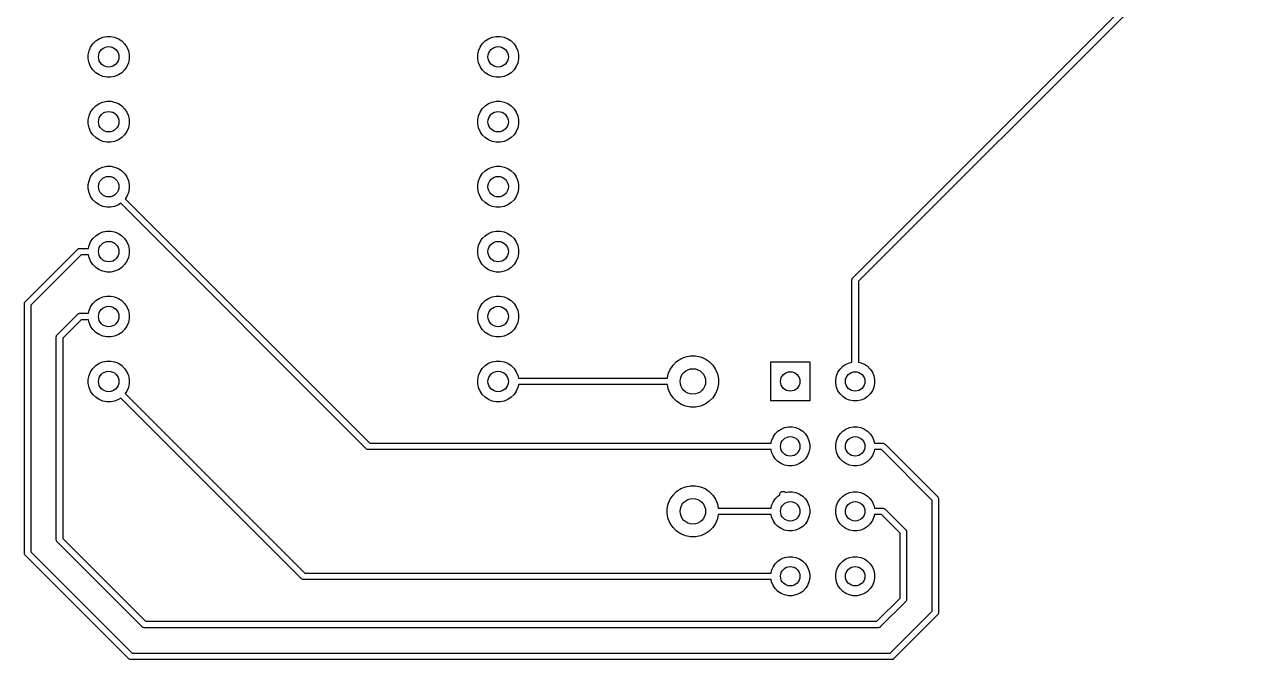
# Model space of a CAD drawing. Extents: x 146.6 to 197.8, y -113.8 to -60.2.
# Drawn here: x 146.56 to 194.19, y -113.75 to -88.9 of the extents above; entities that cross this region are included whole.
import ezdxf

# ---------------------------------------------------------------- set-up
doc = ezdxf.new("R2010")
doc.units = 0
doc.layers.add('BLACK', color=7, linetype='CONTINUOUS')

msp = doc.modelspace()

# ---------------------------------------------------------------- linework, layer by layer
at = {"layer": 'BLACK', "linetype": 'CONTINUOUS'}
for p, q in [((178.986, -98.7998), (194.05, -83.7359)), ((194.194, -83.945), (179.195, -98.9443)), ((149.239, -89.66), (149.35, -89.5486)), ((149.35, -89.5486), (149.481, -89.461)), ((149.481, -89.461), (149.627, -89.4007)), ((149.627, -89.4007), (149.781, -89.37)), ((149.781, -89.37), (149.939, -89.37)), ((149.939, -89.37), (150.093, -89.4007)), ((150.093, -89.4007), (150.239, -89.461)), ((150.239, -89.461), (150.37, -89.5486)), ((150.37, -89.5486), (150.481, -89.66)), ((164.479, -89.66), (164.59, -89.5486)), ((164.59, -89.5486), (164.721, -89.461)), ((164.721, -89.461), (164.867, -89.4007)), ((164.867, -89.4007), (165.021, -89.37)), ((165.021, -89.37), (165.179, -89.37)), ((165.179, -89.37), (165.333, -89.4007)), ((165.333, -89.4007), (165.479, -89.461)), ((165.479, -89.461), (165.61, -89.5486)), ((165.61, -89.5486), (165.721, -89.66)), ((149.06, -90.0912), (149.091, -89.9366)), ((149.091, -89.9366), (149.151, -89.7911)), ((149.151, -89.7911), (149.239, -89.66)), ((150.481, -89.66), (150.569, -89.7911)), ((150.569, -89.7911), (150.629, -89.9366)), ((150.629, -89.9366), (150.66, -90.0912)), ((164.3, -90.0912), (164.331, -89.9366)), ((164.331, -89.9366), (164.391, -89.7911)), ((164.391, -89.7911), (164.479, -89.66)), ((165.721, -89.66), (165.809, -89.7911)), ((165.809, -89.7911), (165.869, -89.9366)), ((165.869, -89.9366), (165.9, -90.0912)), ((149.06, -90.2488), (149.06, -90.0912)), ((149.091, -90.4034), (149.06, -90.2488)), ((149.151, -90.5489), (149.091, -90.4034)), ((150.629, -90.4034), (150.569, -90.5489)), ((150.66, -90.2488), (150.629, -90.4034)), ((150.66, -90.0912), (150.66, -90.2488)), ((164.3, -90.2488), (164.3, -90.0912)), ((164.331, -90.4034), (164.3, -90.2488)), ((164.391, -90.5489), (164.331, -90.4034)), ((165.869, -90.4034), (165.809, -90.5489)), ((165.9, -90.2488), (165.869, -90.4034)), ((165.9, -90.0912), (165.9, -90.2488)), ((149.239, -90.68), (149.151, -90.5489)), ((149.35, -90.7914), (149.239, -90.68)), ((149.481, -90.879), (149.35, -90.7914)), ((149.627, -90.9393), (149.481, -90.879)), ((149.781, -90.97), (149.627, -90.9393)), ((149.939, -90.97), (149.781, -90.97)), ((150.093, -90.9393), (149.939, -90.97)), ((150.239, -90.879), (150.093, -90.9393)), ((150.37, -90.7914), (150.239, -90.879)), ((150.481, -90.68), (150.37, -90.7914)), ((150.569, -90.5489), (150.481, -90.68)), ((164.479, -90.68), (164.391, -90.5489)), ((164.59, -90.7914), (164.479, -90.68)), ((164.721, -90.879), (164.59, -90.7914)), ((164.867, -90.9393), (164.721, -90.879)), ((165.021, -90.97), (164.867, -90.9393)), ((165.179, -90.97), (165.021, -90.97)), ((165.333, -90.9393), (165.179, -90.97)), ((165.479, -90.879), (165.333, -90.9393)), ((165.61, -90.7914), (165.479, -90.879)), ((165.721, -90.68), (165.61, -90.7914)), ((165.809, -90.5489), (165.721, -90.68)), ((149.627, -91.9407), (149.781, -91.91)), ((149.781, -91.91), (149.939, -91.91)), ((149.939, -91.91), (150.093, -91.9407)), ((164.867, -91.9407), (165.021, -91.91)), ((165.021, -91.91), (165.179, -91.91)), ((165.179, -91.91), (165.333, -91.9407)), ((149.091, -92.4766), (149.151, -92.3311)), ((149.151, -92.3311), (149.239, -92.2)), ((149.239, -92.2), (149.35, -92.0886)), ((149.35, -92.0886), (149.481, -92.001)), ((149.481, -92.001), (149.627, -91.9407)), ((150.093, -91.9407), (150.239, -92.001)), ((150.239, -92.001), (150.37, -92.0886)), ((150.37, -92.0886), (150.481, -92.2)), ((150.481, -92.2), (150.569, -92.3311)), ((150.569, -92.3311), (150.629, -92.4766)), ((164.331, -92.4766), (164.391, -92.3311)), ((164.391, -92.3311), (164.479, -92.2)), ((164.479, -92.2), (164.59, -92.0886)), ((164.59, -92.0886), (164.721, -92.001)), ((164.721, -92.001), (164.867, -91.9407)), ((165.333, -91.9407), (165.479, -92.001)), ((165.479, -92.001), (165.61, -92.0886)), ((165.61, -92.0886), (165.721, -92.2)), ((165.721, -92.2), (165.809, -92.3311)), ((165.809, -92.3311), (165.869, -92.4766)), ((149.06, -92.6312), (149.091, -92.4766)), ((149.06, -92.7888), (149.06, -92.6312)), ((149.091, -92.9434), (149.06, -92.7888)), ((150.629, -92.4766), (150.66, -92.6312)), ((150.66, -92.7888), (150.629, -92.9434)), ((150.66, -92.6312), (150.66, -92.7888)), ((164.3, -92.6312), (164.331, -92.4766)), ((164.3, -92.7888), (164.3, -92.6312)), ((164.331, -92.9434), (164.3, -92.7888)), ((165.869, -92.4766), (165.9, -92.6312)), ((165.9, -92.7888), (165.869, -92.9434)), ((165.9, -92.6312), (165.9, -92.7888)), ((149.151, -93.0889), (149.091, -92.9434)), ((149.239, -93.22), (149.151, -93.0889)), ((149.35, -93.3314), (149.239, -93.22)), ((149.481, -93.419), (149.35, -93.3314)), ((150.37, -93.3314), (150.239, -93.419)), ((150.481, -93.22), (150.37, -93.3314)), ((150.569, -93.0889), (150.481, -93.22)), ((150.629, -92.9434), (150.569, -93.0889)), ((164.391, -93.0889), (164.331, -92.9434)), ((164.479, -93.22), (164.391, -93.0889)), ((164.59, -93.3314), (164.479, -93.22)), ((164.721, -93.419), (164.59, -93.3314)), ((165.61, -93.3314), (165.479, -93.419)), ((165.721, -93.22), (165.61, -93.3314)), ((165.809, -93.0889), (165.721, -93.22)), ((165.869, -92.9434), (165.809, -93.0889)), ((149.627, -93.4793), (149.481, -93.419)), ((149.781, -93.51), (149.627, -93.4793)), ((149.939, -93.51), (149.781, -93.51)), ((150.093, -93.4793), (149.939, -93.51)), ((150.239, -93.419), (150.093, -93.4793)), ((164.867, -93.4793), (164.721, -93.419)), ((165.021, -93.51), (164.867, -93.4793)), ((165.179, -93.51), (165.021, -93.51)), ((165.333, -93.4793), (165.179, -93.51)), ((165.479, -93.419), (165.333, -93.4793)), ((149.151, -94.8711), (149.239, -94.74)), ((149.239, -94.74), (149.35, -94.6286)), ((149.35, -94.6286), (149.481, -94.541)), ((149.481, -94.541), (149.627, -94.4807)), ((149.627, -94.4807), (149.781, -94.45)), ((149.781, -94.45), (149.939, -94.45)), ((149.939, -94.45), (150.093, -94.4807)), ((150.093, -94.4807), (150.239, -94.541)), ((150.239, -94.541), (150.37, -94.6286)), ((150.37, -94.6286), (150.481, -94.74)), ((150.481, -94.74), (150.569, -94.8711)), ((164.391, -94.8711), (164.479, -94.74)), ((164.479, -94.74), (164.59, -94.6286)), ((164.59, -94.6286), (164.721, -94.541)), ((164.721, -94.541), (164.867, -94.4807)), ((164.867, -94.4807), (165.021, -94.45)), ((165.021, -94.45), (165.179, -94.45)), ((165.179, -94.45), (165.333, -94.4807)), ((165.333, -94.4807), (165.479, -94.541)), ((165.479, -94.541), (165.61, -94.6286)), ((165.61, -94.6286), (165.721, -94.74)), ((165.721, -94.74), (165.809, -94.8711)), ((149.06, -95.1712), (149.091, -95.0166)), ((149.06, -95.3288), (149.06, -95.1712)), ((149.091, -95.0166), (149.151, -94.8711)), ((150.569, -94.8711), (150.629, -95.0166)), ((150.629, -95.0166), (150.66, -95.1712)), ((150.66, -95.1712), (150.66, -95.3288)), ((164.3, -95.1712), (164.331, -95.0166)), ((164.3, -95.3288), (164.3, -95.1712)), ((164.331, -95.0166), (164.391, -94.8711)), ((165.809, -94.8711), (165.869, -95.0166)), ((165.869, -95.0166), (165.9, -95.1712)), ((165.9, -95.1712), (165.9, -95.3288)), ((149.091, -95.4834), (149.06, -95.3288)), ((149.151, -95.6289), (149.091, -95.4834)), ((149.239, -95.76), (149.151, -95.6289)), ((150.569, -95.6289), (150.508, -95.7208)), ((150.508, -95.7208), (160.072, -105.285)), ((150.629, -95.4834), (150.569, -95.6289)), ((150.66, -95.3288), (150.629, -95.4834)), ((164.331, -95.4834), (164.3, -95.3288)), ((164.391, -95.6289), (164.331, -95.4834)), ((164.479, -95.76), (164.391, -95.6289)), ((165.809, -95.6289), (165.721, -95.76)), ((165.869, -95.4834), (165.809, -95.6289)), ((165.9, -95.3288), (165.869, -95.4834)), ((149.35, -95.8714), (149.239, -95.76)), ((149.481, -95.959), (149.35, -95.8714)), ((149.627, -96.0193), (149.481, -95.959)), ((149.781, -96.05), (149.627, -96.0193)), ((149.939, -96.05), (149.781, -96.05)), ((150.093, -96.0193), (149.939, -96.05)), ((150.239, -95.959), (150.093, -96.0193)), ((150.331, -95.8976), (150.239, -95.959)), ((159.927, -105.494), (150.331, -95.8976)), ((164.59, -95.8714), (164.479, -95.76)), ((164.721, -95.959), (164.59, -95.8714)), ((164.867, -96.0193), (164.721, -95.959)), ((165.021, -96.05), (164.867, -96.0193)), ((165.179, -96.05), (165.021, -96.05)), ((165.333, -96.0193), (165.179, -96.05)), ((165.479, -95.959), (165.333, -96.0193)), ((165.61, -95.8714), (165.479, -95.959)), ((165.721, -95.76), (165.61, -95.8714)), ((149.239, -97.28), (149.35, -97.1686)), ((149.35, -97.1686), (149.481, -97.081)), ((149.481, -97.081), (149.627, -97.0207)), ((149.627, -97.0207), (149.781, -96.99)), ((149.781, -96.99), (149.939, -96.99)), ((149.939, -96.99), (150.093, -97.0207)), ((150.093, -97.0207), (150.239, -97.081)), ((150.239, -97.081), (150.37, -97.1686)), ((150.37, -97.1686), (150.481, -97.28)), ((164.479, -97.28), (164.59, -97.1686)), ((164.59, -97.1686), (164.721, -97.081)), ((164.721, -97.081), (164.867, -97.0207)), ((164.867, -97.0207), (165.021, -96.99)), ((165.021, -96.99), (165.179, -96.99)), ((165.179, -96.99), (165.333, -97.0207)), ((165.333, -97.0207), (165.479, -97.081)), ((165.479, -97.081), (165.61, -97.1686)), ((165.61, -97.1686), (165.721, -97.28)), ((149.069, -97.665), (149.091, -97.5566)), ((149.091, -97.5566), (149.151, -97.4111)), ((149.151, -97.4111), (149.239, -97.28)), ((150.481, -97.28), (150.569, -97.4111)), ((150.569, -97.4111), (150.629, -97.5566)), ((150.629, -97.5566), (150.66, -97.7112)), ((164.3, -97.7112), (164.331, -97.5566)), ((164.331, -97.5566), (164.391, -97.4111)), ((164.391, -97.4111), (164.479, -97.28)), ((165.721, -97.28), (165.809, -97.4111)), ((165.809, -97.4111), (165.869, -97.5566)), ((165.869, -97.5566), (165.9, -97.7112)), ((146.601, -99.7409), (148.636, -97.7059)), ((148.78, -97.915), (146.81, -99.8854)), ((148.636, -97.7059), (148.64, -97.7012)), ((148.64, -97.7012), (148.645, -97.6973)), ((148.645, -97.6973), (148.659, -97.6856)), ((148.659, -97.6856), (148.681, -97.674)), ((148.681, -97.674), (148.704, -97.6668)), ((148.704, -97.6668), (148.722, -97.665)), ((148.722, -97.665), (148.723, -97.665)), ((148.723, -97.665), (148.729, -97.6644)), ((148.729, -97.6644), (148.735, -97.665)), ((148.735, -97.665), (149.069, -97.665)), ((149.069, -97.915), (148.78, -97.915)), ((149.091, -98.0234), (149.069, -97.915)), ((149.151, -98.1689), (149.091, -98.0234)), ((150.629, -98.0234), (150.569, -98.1689)), ((150.66, -97.8688), (150.629, -98.0234)), ((150.66, -97.7112), (150.66, -97.8688)), ((164.3, -97.8688), (164.3, -97.7112)), ((164.331, -98.0234), (164.3, -97.8688)), ((164.391, -98.1689), (164.331, -98.0234)), ((165.869, -98.0234), (165.809, -98.1689)), ((165.9, -97.8688), (165.869, -98.0234)), ((165.9, -97.7112), (165.9, -97.8688)), ((149.239, -98.3), (149.151, -98.1689)), ((149.35, -98.4114), (149.239, -98.3)), ((149.481, -98.499), (149.35, -98.4114)), ((149.627, -98.5593), (149.481, -98.499)), ((149.781, -98.59), (149.627, -98.5593)), ((149.939, -98.59), (149.781, -98.59)), ((150.093, -98.5593), (149.939, -98.59)), ((150.239, -98.499), (150.093, -98.5593)), ((150.37, -98.4114), (150.239, -98.499)), ((150.481, -98.3), (150.37, -98.4114)), ((150.569, -98.1689), (150.481, -98.3)), ((164.479, -98.3), (164.391, -98.1689)), ((164.59, -98.4114), (164.479, -98.3)), ((164.721, -98.499), (164.59, -98.4114)), ((164.867, -98.5593), (164.721, -98.499)), ((165.021, -98.59), (164.867, -98.5593)), ((165.179, -98.59), (165.021, -98.59)), ((165.333, -98.5593), (165.179, -98.59)), ((165.479, -98.499), (165.333, -98.5593)), ((165.61, -98.4114), (165.479, -98.499)), ((165.721, -98.3), (165.61, -98.4114)), ((165.809, -98.1689), (165.721, -98.3)), ((178.944, -98.8925), (178.945, -98.8864)), ((178.945, -98.8986), (178.944, -98.8925)), ((178.945, -98.8864), (178.947, -98.868)), ((178.945, -98.8864), (178.945, -98.8864)), ((178.945, -101.786), (178.945, -98.8986)), ((178.947, -98.868), (178.954, -98.8444)), ((178.954, -98.8444), (178.966, -98.8227)), ((178.966, -98.8227), (178.981, -98.8037)), ((178.981, -98.8037), (178.986, -98.7998)), ((179.195, -98.9443), (179.195, -102.118)), ((149.627, -99.5607), (149.781, -99.53)), ((149.781, -99.53), (149.939, -99.53)), ((149.939, -99.53), (150.093, -99.5607)), ((164.867, -99.5607), (165.021, -99.53)), ((165.021, -99.53), (165.179, -99.53)), ((165.179, -99.53), (165.333, -99.5607)), ((146.559, -99.8336), (146.562, -99.8091)), ((146.56, -99.8398), (146.559, -99.8336)), ((146.56, -109.574), (146.56, -99.8398)), ((146.562, -99.8091), (146.569, -99.7856)), ((146.569, -99.7856), (146.581, -99.7639)), ((146.581, -99.7639), (146.592, -99.7496)), ((146.592, -99.7496), (146.596, -99.7448)), ((146.592, -99.7496), (146.592, -99.7496)), ((146.596, -99.7448), (146.601, -99.7409)), ((146.81, -99.8854), (146.81, -109.529)), ((149.091, -100.097), (149.151, -99.9511)), ((149.151, -99.9511), (149.239, -99.82)), ((149.239, -99.82), (149.35, -99.7086)), ((149.35, -99.7086), (149.481, -99.621)), ((149.481, -99.621), (149.627, -99.5607)), ((150.093, -99.5607), (150.239, -99.621)), ((150.239, -99.621), (150.37, -99.7086)), ((150.37, -99.7086), (150.481, -99.82)), ((150.481, -99.82), (150.569, -99.9511)), ((150.569, -99.9511), (150.629, -100.097)), ((164.331, -100.097), (164.391, -99.9511)), ((164.391, -99.9511), (164.479, -99.82)), ((164.479, -99.82), (164.59, -99.7086)), ((164.59, -99.7086), (164.721, -99.621)), ((164.721, -99.621), (164.867, -99.5607)), ((165.333, -99.5607), (165.479, -99.621)), ((165.479, -99.621), (165.61, -99.7086)), ((165.61, -99.7086), (165.721, -99.82)), ((165.721, -99.82), (165.809, -99.9511)), ((165.809, -99.9511), (165.869, -100.097)), ((147.851, -101.031), (148.636, -100.246)), ((148.78, -100.455), (148.06, -101.175)), ((148.636, -100.246), (148.64, -100.241)), ((148.64, -100.241), (148.645, -100.237)), ((148.645, -100.237), (148.659, -100.226)), ((148.659, -100.226), (148.681, -100.214)), ((148.681, -100.214), (148.704, -100.207)), ((148.704, -100.207), (148.722, -100.205)), ((148.722, -100.205), (148.723, -100.205)), ((148.723, -100.205), (148.729, -100.204)), ((148.729, -100.204), (148.735, -100.205)), ((148.735, -100.205), (149.069, -100.205)), ((149.069, -100.455), (148.78, -100.455)), ((149.069, -100.205), (149.091, -100.097)), ((149.091, -100.563), (149.069, -100.455)), ((150.629, -100.097), (150.66, -100.251)), ((150.66, -100.409), (150.629, -100.563)), ((150.66, -100.251), (150.66, -100.409)), ((164.3, -100.251), (164.331, -100.097)), ((164.3, -100.409), (164.3, -100.251)), ((164.331, -100.563), (164.3, -100.409)), ((165.869, -100.097), (165.9, -100.251)), ((165.9, -100.409), (165.869, -100.563)), ((165.9, -100.251), (165.9, -100.409)), ((149.151, -100.709), (149.091, -100.563)), ((149.239, -100.84), (149.151, -100.709)), ((149.35, -100.951), (149.239, -100.84)), ((149.481, -101.039), (149.35, -100.951)), ((150.37, -100.951), (150.239, -101.039)), ((150.481, -100.84), (150.37, -100.951)), ((150.569, -100.709), (150.481, -100.84)), ((150.629, -100.563), (150.569, -100.709)), ((164.391, -100.709), (164.331, -100.563)), ((164.479, -100.84), (164.391, -100.709)), ((164.59, -100.951), (164.479, -100.84)), ((164.721, -101.039), (164.59, -100.951)), ((165.61, -100.951), (165.479, -101.039)), ((165.721, -100.84), (165.61, -100.951)), ((165.809, -100.709), (165.721, -100.84)), ((165.869, -100.563), (165.809, -100.709)), ((147.809, -101.124), (147.812, -101.099)), ((147.81, -101.13), (147.809, -101.124)), ((147.81, -109.057), (147.81, -101.13)), ((147.812, -101.099), (147.819, -101.076)), ((147.819, -101.076), (147.831, -101.054)), ((147.831, -101.054), (147.842, -101.04)), ((147.842, -101.04), (147.846, -101.035)), ((147.842, -101.04), (147.842, -101.04)), ((147.846, -101.035), (147.851, -101.031)), ((148.06, -101.175), (148.06, -109.011)), ((149.627, -101.099), (149.481, -101.039)), ((149.781, -101.13), (149.627, -101.099)), ((149.939, -101.13), (149.781, -101.13)), ((150.093, -101.099), (149.939, -101.13)), ((150.239, -101.039), (150.093, -101.099)), ((164.867, -101.099), (164.721, -101.039)), ((165.021, -101.13), (164.867, -101.099)), ((165.179, -101.13), (165.021, -101.13)), ((165.333, -101.099), (165.179, -101.13)), ((165.479, -101.039), (165.333, -101.099)), ((172.246, -101.984), (172.428, -101.908)), ((172.428, -101.908), (172.622, -101.87)), ((172.622, -101.87), (172.818, -101.87)), ((172.818, -101.87), (173.012, -101.908)), ((173.012, -101.908), (173.194, -101.984)), ((178.945, -102.118), (178.945, -101.786)), ((178.945, -101.786), (178.945, -101.786)), ((149.151, -102.491), (149.239, -102.36)), ((149.239, -102.36), (149.35, -102.249)), ((149.35, -102.249), (149.481, -102.161)), ((149.481, -102.161), (149.627, -102.101)), ((149.627, -102.101), (149.781, -102.07)), ((149.781, -102.07), (149.939, -102.07)), ((149.939, -102.07), (150.093, -102.101)), ((150.093, -102.101), (150.239, -102.161)), ((150.239, -102.161), (150.37, -102.249)), ((150.37, -102.249), (150.481, -102.36)), ((150.481, -102.36), (150.569, -102.491)), ((164.391, -102.491), (164.479, -102.36)), ((164.479, -102.36), (164.59, -102.249)), ((164.59, -102.249), (164.721, -102.161)), ((164.721, -102.161), (164.867, -102.101)), ((164.867, -102.101), (165.021, -102.07)), ((165.021, -102.07), (165.179, -102.07)), ((165.179, -102.07), (165.333, -102.101)), ((165.333, -102.101), (165.479, -102.161)), ((165.479, -102.161), (165.61, -102.249)), ((165.61, -102.249), (165.721, -102.36)), ((165.721, -102.36), (165.809, -102.491)), ((171.758, -102.578), (171.834, -102.396)), ((171.834, -102.396), (171.943, -102.233)), ((171.943, -102.233), (172.083, -102.093)), ((172.083, -102.093), (172.246, -101.984)), ((173.194, -101.984), (173.357, -102.093)), ((173.357, -102.093), (173.497, -102.233)), ((173.497, -102.233), (173.606, -102.396)), ((173.606, -102.396), (173.682, -102.578)), ((175.768, -103.632), (175.768, -102.108)), ((175.768, -102.108), (177.292, -102.108)), ((177.292, -102.108), (177.292, -103.632)), ((178.395, -102.509), (178.478, -102.384)), ((178.478, -102.384), (178.584, -102.278)), ((178.584, -102.278), (178.709, -102.195)), ((178.709, -102.195), (178.848, -102.137)), ((178.848, -102.137), (178.945, -102.118)), ((179.195, -102.118), (179.292, -102.137)), ((179.292, -102.137), (179.431, -102.195)), ((179.431, -102.195), (179.556, -102.278)), ((179.556, -102.278), (179.662, -102.384)), ((179.662, -102.384), (179.745, -102.509)), ((149.06, -102.791), (149.091, -102.637)), ((149.06, -102.949), (149.06, -102.791)), ((149.091, -102.637), (149.151, -102.491)), ((150.569, -102.491), (150.629, -102.637)), ((150.629, -102.637), (150.66, -102.791)), ((150.66, -102.791), (150.66, -102.949)), ((164.3, -102.791), (164.331, -102.637)), ((164.3, -102.949), (164.3, -102.791)), ((164.331, -102.637), (164.391, -102.491)), ((165.809, -102.491), (165.869, -102.637)), ((165.869, -102.637), (165.891, -102.745)), ((165.891, -102.745), (171.725, -102.745)), ((171.725, -102.745), (171.758, -102.578)), ((173.682, -102.578), (173.72, -102.772)), ((173.72, -102.772), (173.72, -102.968)), ((178.308, -102.795), (178.337, -102.648)), ((178.308, -102.945), (178.308, -102.795)), ((178.337, -102.648), (178.395, -102.509)), ((179.745, -102.509), (179.803, -102.648)), ((179.803, -102.648), (179.832, -102.795)), ((179.832, -102.795), (179.832, -102.945)), ((149.091, -103.103), (149.06, -102.949)), ((149.151, -103.249), (149.091, -103.103)), ((149.239, -103.38), (149.151, -103.249)), ((150.569, -103.249), (150.508, -103.341)), ((150.508, -103.341), (157.532, -110.365)), ((150.629, -103.103), (150.569, -103.249)), ((150.66, -102.949), (150.629, -103.103)), ((164.331, -103.103), (164.3, -102.949)), ((164.391, -103.249), (164.331, -103.103)), ((164.479, -103.38), (164.391, -103.249)), ((165.809, -103.249), (165.721, -103.38)), ((165.869, -103.103), (165.809, -103.249)), ((165.891, -102.995), (165.869, -103.103)), ((171.725, -102.995), (165.891, -102.995)), ((171.758, -103.162), (171.725, -102.995)), ((171.834, -103.344), (171.758, -103.162)), ((171.943, -103.507), (171.834, -103.344)), ((173.606, -103.344), (173.497, -103.507)), ((173.682, -103.162), (173.606, -103.344)), ((173.72, -102.968), (173.682, -103.162)), ((178.337, -103.092), (178.308, -102.945)), ((178.395, -103.231), (178.337, -103.092)), ((178.478, -103.356), (178.395, -103.231)), ((178.584, -103.462), (178.478, -103.356)), ((179.662, -103.356), (179.556, -103.462)), ((179.745, -103.231), (179.662, -103.356)), ((179.803, -103.092), (179.745, -103.231)), ((179.832, -102.945), (179.803, -103.092)), ((149.35, -103.491), (149.239, -103.38)), ((149.481, -103.579), (149.35, -103.491)), ((149.627, -103.639), (149.481, -103.579)), ((149.781, -103.67), (149.627, -103.639)), ((149.939, -103.67), (149.781, -103.67)), ((150.093, -103.639), (149.939, -103.67)), ((150.239, -103.579), (150.093, -103.639)), ((150.331, -103.518), (150.239, -103.579)), ((157.387, -110.574), (150.331, -103.518)), ((164.59, -103.491), (164.479, -103.38)), ((164.721, -103.579), (164.59, -103.491)), ((164.867, -103.639), (164.721, -103.579)), ((165.021, -103.67), (164.867, -103.639)), ((165.179, -103.67), (165.021, -103.67)), ((165.333, -103.639), (165.179, -103.67)), ((165.479, -103.579), (165.333, -103.639)), ((165.61, -103.491), (165.479, -103.579)), ((165.721, -103.38), (165.61, -103.491)), ((172.083, -103.647), (171.943, -103.507)), ((172.246, -103.756), (172.083, -103.647)), ((172.428, -103.832), (172.246, -103.756)), ((172.622, -103.87), (172.428, -103.832)), ((173.012, -103.832), (172.818, -103.87)), ((173.194, -103.756), (173.012, -103.832)), ((173.357, -103.647), (173.194, -103.756)), ((173.497, -103.507), (173.357, -103.647)), ((177.292, -103.632), (175.768, -103.632)), ((178.709, -103.545), (178.584, -103.462)), ((178.848, -103.603), (178.709, -103.545)), ((178.995, -103.632), (178.848, -103.603)), ((179.145, -103.632), (178.995, -103.632)), ((179.292, -103.603), (179.145, -103.632)), ((179.431, -103.545), (179.292, -103.603)), ((179.556, -103.462), (179.431, -103.545)), ((172.818, -103.87), (172.622, -103.87)), ((176.044, -104.818), (176.169, -104.735)), ((176.169, -104.735), (176.308, -104.677)), ((176.308, -104.677), (176.455, -104.648)), ((176.455, -104.648), (176.605, -104.648)), ((176.605, -104.648), (176.752, -104.677)), ((176.752, -104.677), (176.891, -104.735)), ((176.891, -104.735), (177.016, -104.818)), ((178.584, -104.818), (178.709, -104.735)), ((178.709, -104.735), (178.848, -104.677)), ((178.848, -104.677), (178.995, -104.648)), ((178.995, -104.648), (179.145, -104.648)), ((179.145, -104.648), (179.292, -104.677)), ((179.292, -104.677), (179.431, -104.735)), ((179.431, -104.735), (179.556, -104.818)), ((175.778, -105.285), (175.797, -105.188)), ((175.797, -105.188), (175.855, -105.049)), ((175.855, -105.049), (175.938, -104.924)), ((175.938, -104.924), (176.044, -104.818)), ((177.016, -104.818), (177.122, -104.924)), ((177.122, -104.924), (177.205, -105.049)), ((177.205, -105.049), (177.263, -105.188)), ((177.263, -105.188), (177.292, -105.335)), ((178.308, -105.335), (178.337, -105.188)), ((178.337, -105.188), (178.395, -105.049)), ((178.395, -105.049), (178.478, -104.924)), ((178.478, -104.924), (178.584, -104.818)), ((179.556, -104.818), (179.662, -104.924)), ((179.662, -104.924), (179.745, -105.049)), ((179.745, -105.049), (179.803, -105.188)), ((179.803, -105.188), (179.822, -105.285)), ((159.931, -105.499), (159.927, -105.494)), ((159.936, -105.503), (159.931, -105.499)), ((159.95, -105.514), (159.936, -105.503)), ((159.972, -105.526), (159.95, -105.514)), ((159.995, -105.533), (159.972, -105.526)), ((160.014, -105.535), (159.995, -105.533)), ((160.02, -105.536), (160.014, -105.535)), ((160.014, -105.535), (160.014, -105.535)), ((160.026, -105.535), (160.02, -105.536)), ((175.778, -105.535), (160.026, -105.535)), ((160.072, -105.285), (175.778, -105.285)), ((175.797, -105.632), (175.778, -105.535)), ((175.855, -105.771), (175.797, -105.632)), ((177.263, -105.632), (177.205, -105.771)), ((177.292, -105.485), (177.263, -105.632)), ((177.292, -105.335), (177.292, -105.485)), ((178.308, -105.485), (178.308, -105.335)), ((178.337, -105.632), (178.308, -105.485)), ((178.395, -105.771), (178.337, -105.632)), ((179.803, -105.632), (179.745, -105.771)), ((179.822, -105.535), (179.803, -105.632)), ((179.822, -105.285), (180.142, -105.285)), ((180.096, -105.535), (179.822, -105.535)), ((182.082, -107.521), (180.096, -105.535)), ((180.142, -105.285), (180.148, -105.284)), ((180.148, -105.284), (180.154, -105.285)), ((180.154, -105.285), (180.154, -105.285)), ((180.154, -105.285), (180.172, -105.287)), ((180.172, -105.287), (180.196, -105.294)), ((180.196, -105.294), (180.217, -105.306)), ((180.217, -105.306), (180.236, -105.321)), ((180.236, -105.321), (180.24, -105.326)), ((180.24, -105.326), (182.291, -107.377)), ((175.938, -105.896), (175.855, -105.771)), ((176.044, -106.002), (175.938, -105.896)), ((176.169, -106.085), (176.044, -106.002)), ((176.308, -106.143), (176.169, -106.085)), ((176.455, -106.172), (176.308, -106.143)), ((176.605, -106.172), (176.455, -106.172)), ((176.752, -106.143), (176.605, -106.172)), ((176.891, -106.085), (176.752, -106.143)), ((177.016, -106.002), (176.891, -106.085)), ((177.122, -105.896), (177.016, -106.002)), ((177.205, -105.771), (177.122, -105.896)), ((178.478, -105.896), (178.395, -105.771)), ((178.584, -106.002), (178.478, -105.896)), ((178.709, -106.085), (178.584, -106.002)), ((178.848, -106.143), (178.709, -106.085)), ((178.995, -106.172), (178.848, -106.143)), ((179.145, -106.172), (178.995, -106.172)), ((179.292, -106.143), (179.145, -106.172)), ((179.431, -106.085), (179.292, -106.143)), ((179.556, -106.002), (179.431, -106.085)), ((179.662, -105.896), (179.556, -106.002)), ((179.745, -105.771), (179.662, -105.896)), ((171.943, -107.313), (172.083, -107.173)), ((172.083, -107.173), (172.246, -107.064)), ((172.246, -107.064), (172.428, -106.988)), ((172.428, -106.988), (172.622, -106.95)), ((172.622, -106.95), (172.818, -106.95)), ((172.818, -106.95), (173.012, -106.988)), ((173.012, -106.988), (173.194, -107.064)), ((173.194, -107.064), (173.357, -107.173)), ((173.357, -107.173), (173.497, -107.313)), ((176.195, -107.181), (176.218, -107.174)), ((176.218, -107.174), (176.243, -107.171)), ((176.243, -107.171), (176.268, -107.174)), ((176.268, -107.174), (176.291, -107.181)), ((171.758, -107.658), (171.834, -107.476)), ((171.834, -107.476), (171.943, -107.313)), ((173.497, -107.313), (173.606, -107.476)), ((173.606, -107.476), (173.682, -107.658)), ((175.797, -107.728), (175.855, -107.589)), ((175.855, -107.589), (175.938, -107.464)), ((175.938, -107.464), (176.044, -107.358)), ((176.044, -107.358), (176.119, -107.308)), ((176.117, -107.297), (176.12, -107.272)), ((176.119, -107.308), (176.117, -107.297)), ((176.12, -107.272), (176.127, -107.249)), ((176.127, -107.249), (176.139, -107.227)), ((176.139, -107.227), (176.154, -107.208)), ((176.154, -107.208), (176.173, -107.193)), ((176.173, -107.193), (176.195, -107.181)), ((176.291, -107.181), (176.313, -107.193)), ((176.313, -107.193), (176.327, -107.204)), ((176.327, -107.204), (176.335, -107.212)), ((176.335, -107.212), (176.455, -107.188)), ((176.455, -107.188), (176.605, -107.188)), ((176.605, -107.188), (176.752, -107.217)), ((176.752, -107.217), (176.891, -107.275)), ((176.891, -107.275), (177.016, -107.358)), ((177.016, -107.358), (177.122, -107.464)), ((177.122, -107.464), (177.205, -107.589)), ((177.205, -107.589), (177.263, -107.728)), ((178.337, -107.728), (178.395, -107.589)), ((178.395, -107.589), (178.478, -107.464)), ((178.478, -107.464), (178.584, -107.358)), ((178.584, -107.358), (178.709, -107.275)), ((178.709, -107.275), (178.848, -107.217)), ((178.848, -107.217), (178.995, -107.188)), ((178.995, -107.188), (179.145, -107.188)), ((179.145, -107.188), (179.292, -107.217)), ((179.292, -107.217), (179.431, -107.275)), ((179.431, -107.275), (179.556, -107.358)), ((179.556, -107.358), (179.662, -107.464)), ((179.662, -107.464), (179.745, -107.589)), ((179.745, -107.589), (179.803, -107.728)), ((182.082, -111.862), (182.082, -107.521)), ((182.291, -107.377), (182.296, -107.381)), ((182.296, -107.381), (182.3, -107.385)), ((182.3, -107.385), (182.3, -107.385)), ((182.3, -107.385), (182.311, -107.4)), ((182.311, -107.4), (182.323, -107.421)), ((182.323, -107.421), (182.33, -107.445)), ((182.33, -107.445), (182.332, -107.463)), ((182.332, -107.463), (182.332, -107.463)), ((182.332, -107.463), (182.333, -107.469)), ((182.333, -107.469), (182.332, -107.476)), ((182.332, -107.476), (182.332, -111.907)), ((171.72, -107.852), (171.758, -107.658)), ((171.72, -108.048), (171.72, -107.852)), ((171.758, -108.242), (171.72, -108.048)), ((173.682, -107.658), (173.715, -107.825)), ((173.715, -108.075), (173.682, -108.242)), ((173.715, -107.825), (175.778, -107.825)), ((175.778, -108.075), (173.715, -108.075)), ((175.778, -107.825), (175.797, -107.728)), ((175.797, -108.172), (175.778, -108.075)), ((177.263, -107.728), (177.292, -107.875)), ((177.292, -108.025), (177.263, -108.172)), ((177.292, -107.875), (177.292, -108.025)), ((178.308, -107.875), (178.337, -107.728)), ((178.308, -108.025), (178.308, -107.875)), ((178.337, -108.172), (178.308, -108.025)), ((179.803, -107.728), (179.822, -107.825)), ((179.822, -108.075), (179.803, -108.172)), ((179.822, -107.825), (180.142, -107.825)), ((180.096, -108.075), (179.822, -108.075)), ((180.832, -108.811), (180.096, -108.075)), ((180.142, -107.825), (180.148, -107.824)), ((180.148, -107.824), (180.154, -107.825)), ((180.154, -107.825), (180.154, -107.825)), ((180.154, -107.825), (180.172, -107.827)), ((180.172, -107.827), (180.196, -107.834)), ((180.196, -107.834), (180.217, -107.846)), ((180.217, -107.846), (180.236, -107.861)), ((180.236, -107.861), (180.24, -107.866)), ((180.24, -107.866), (181.041, -108.667)), ((171.834, -108.424), (171.758, -108.242)), ((171.943, -108.587), (171.834, -108.424)), ((172.083, -108.727), (171.943, -108.587)), ((173.497, -108.587), (173.357, -108.727)), ((173.606, -108.424), (173.497, -108.587)), ((173.682, -108.242), (173.606, -108.424)), ((175.855, -108.311), (175.797, -108.172)), ((175.938, -108.436), (175.855, -108.311)), ((176.044, -108.542), (175.938, -108.436)), ((176.169, -108.625), (176.044, -108.542)), ((177.016, -108.542), (176.891, -108.625)), ((177.122, -108.436), (177.016, -108.542)), ((177.205, -108.311), (177.122, -108.436)), ((177.263, -108.172), (177.205, -108.311)), ((178.395, -108.311), (178.337, -108.172)), ((178.478, -108.436), (178.395, -108.311)), ((178.584, -108.542), (178.478, -108.436)), ((178.709, -108.625), (178.584, -108.542)), ((179.556, -108.542), (179.431, -108.625)), ((179.662, -108.436), (179.556, -108.542)), ((179.745, -108.311), (179.662, -108.436)), ((179.803, -108.172), (179.745, -108.311)), ((147.809, -109.063), (147.81, -109.057)), ((147.81, -109.069), (147.809, -109.063)), ((147.812, -109.087), (147.81, -109.069)), ((147.81, -109.069), (147.81, -109.069)), ((148.06, -109.011), (151.301, -112.252)), ((172.246, -108.836), (172.083, -108.727)), ((172.428, -108.912), (172.246, -108.836)), ((172.622, -108.95), (172.428, -108.912)), ((172.818, -108.95), (172.622, -108.95)), ((173.012, -108.912), (172.818, -108.95)), ((173.194, -108.836), (173.012, -108.912)), ((173.357, -108.727), (173.194, -108.836)), ((176.308, -108.683), (176.169, -108.625)), ((176.455, -108.712), (176.308, -108.683)), ((176.605, -108.712), (176.455, -108.712)), ((176.752, -108.683), (176.605, -108.712)), ((176.891, -108.625), (176.752, -108.683)), ((178.848, -108.683), (178.709, -108.625)), ((178.995, -108.712), (178.848, -108.683)), ((179.145, -108.712), (178.995, -108.712)), ((179.292, -108.683), (179.145, -108.712)), ((179.431, -108.625), (179.292, -108.683)), ((180.832, -111.344), (180.832, -108.811)), ((181.041, -108.667), (181.046, -108.671)), ((181.046, -108.671), (181.05, -108.675)), ((181.05, -108.675), (181.05, -108.675)), ((181.05, -108.675), (181.056, -108.683)), ((181.056, -108.683), (181.061, -108.69)), ((181.061, -108.69), (181.073, -108.711)), ((181.073, -108.711), (181.08, -108.735)), ((181.08, -108.735), (181.082, -108.753)), ((181.082, -108.753), (181.082, -108.753)), ((181.082, -108.753), (181.083, -108.759)), ((181.083, -108.759), (181.082, -108.765)), ((181.082, -108.765), (181.082, -111.39)), ((146.81, -109.529), (150.783, -113.502)), ((147.819, -109.111), (147.812, -109.087)), ((147.831, -109.133), (147.819, -109.111)), ((147.846, -109.152), (147.831, -109.133)), ((147.851, -109.156), (147.846, -109.152)), ((151.156, -112.461), (147.851, -109.156)), ((146.559, -109.581), (146.56, -109.574)), ((146.56, -109.587), (146.559, -109.581)), ((146.562, -109.605), (146.56, -109.587)), ((146.56, -109.587), (146.56, -109.587)), ((146.569, -109.629), (146.562, -109.605)), ((146.581, -109.65), (146.569, -109.629)), ((146.596, -109.669), (146.581, -109.65)), ((146.601, -109.673), (146.596, -109.669)), ((150.639, -113.711), (146.601, -109.673)), ((175.855, -110.129), (175.938, -110.004)), ((175.938, -110.004), (176.044, -109.898)), ((176.044, -109.898), (176.169, -109.815)), ((176.169, -109.815), (176.308, -109.757)), ((176.308, -109.757), (176.455, -109.728)), ((176.455, -109.728), (176.605, -109.728)), ((176.605, -109.728), (176.752, -109.757)), ((176.752, -109.757), (176.891, -109.815)), ((176.891, -109.815), (177.016, -109.898)), ((177.016, -109.898), (177.122, -110.004)), ((177.122, -110.004), (177.205, -110.129)), ((178.395, -110.129), (178.478, -110.004)), ((178.478, -110.004), (178.584, -109.898)), ((178.584, -109.898), (178.709, -109.815)), ((178.709, -109.815), (178.848, -109.757)), ((178.848, -109.757), (178.995, -109.728)), ((178.995, -109.728), (179.145, -109.728)), ((179.145, -109.728), (179.292, -109.757)), ((179.292, -109.757), (179.431, -109.815)), ((179.431, -109.815), (179.556, -109.898)), ((179.556, -109.898), (179.662, -110.004)), ((179.662, -110.004), (179.745, -110.129)), ((157.532, -110.365), (175.778, -110.365)), ((175.778, -110.365), (175.797, -110.268)), ((175.797, -110.268), (175.855, -110.129)), ((177.205, -110.129), (177.263, -110.268)), ((177.263, -110.268), (177.292, -110.415)), ((177.292, -110.415), (177.292, -110.565)), ((178.308, -110.415), (178.337, -110.268)), ((178.308, -110.565), (178.308, -110.415)), ((178.337, -110.268), (178.395, -110.129)), ((179.745, -110.129), (179.803, -110.268)), ((179.803, -110.268), (179.832, -110.415)), ((179.832, -110.415), (179.832, -110.565)), ((157.391, -110.579), (157.387, -110.574)), ((157.396, -110.583), (157.391, -110.579)), ((157.408, -110.592), (157.396, -110.583)), ((157.396, -110.583), (157.396, -110.583)), ((157.41, -110.594), (157.408, -110.592)), ((157.432, -110.606), (157.41, -110.594)), ((157.455, -110.613), (157.432, -110.606)), ((157.474, -110.615), (157.455, -110.613)), ((157.48, -110.616), (157.474, -110.615)), ((157.474, -110.615), (157.474, -110.615)), ((157.486, -110.615), (157.48, -110.616)), ((175.778, -110.615), (157.486, -110.615)), ((175.797, -110.712), (175.778, -110.615)), ((175.855, -110.851), (175.797, -110.712)), ((175.938, -110.976), (175.855, -110.851)), ((176.044, -111.082), (175.938, -110.976)), ((177.122, -110.976), (177.016, -111.082)), ((177.205, -110.851), (177.122, -110.976)), ((177.263, -110.712), (177.205, -110.851)), ((177.292, -110.565), (177.263, -110.712)), ((178.337, -110.712), (178.308, -110.565)), ((178.395, -110.851), (178.337, -110.712)), ((178.478, -110.976), (178.395, -110.851)), ((178.584, -111.082), (178.478, -110.976)), ((179.662, -110.976), (179.556, -111.082)), ((179.745, -110.851), (179.662, -110.976)), ((179.803, -110.712), (179.745, -110.851)), ((179.832, -110.565), (179.803, -110.712)), ((176.169, -111.165), (176.044, -111.082)), ((176.308, -111.223), (176.169, -111.165)), ((176.455, -111.252), (176.308, -111.223)), ((176.605, -111.252), (176.455, -111.252)), ((176.752, -111.223), (176.605, -111.252)), ((176.891, -111.165), (176.752, -111.223)), ((177.016, -111.082), (176.891, -111.165)), ((178.709, -111.165), (178.584, -111.082)), ((178.848, -111.223), (178.709, -111.165)), ((178.995, -111.252), (178.848, -111.223)), ((179.145, -111.252), (178.995, -111.252)), ((179.292, -111.223), (179.145, -111.252)), ((179.431, -111.165), (179.292, -111.223)), ((179.556, -111.082), (179.431, -111.165)), ((179.924, -112.252), (180.832, -111.344)), ((181.073, -111.444), (181.061, -111.466)), ((181.08, -111.42), (181.073, -111.444)), ((181.082, -111.402), (181.08, -111.42)), ((181.082, -111.39), (181.083, -111.396)), ((181.083, -111.396), (181.082, -111.402)), ((181.082, -111.402), (181.082, -111.402)), ((181.041, -111.488), (180.068, -112.461)), ((180.442, -113.502), (182.082, -111.862)), ((181.046, -111.485), (181.041, -111.488)), ((181.05, -111.48), (181.046, -111.485)), ((181.061, -111.466), (181.05, -111.48)), ((182.33, -111.938), (182.323, -111.962)), ((182.332, -111.92), (182.33, -111.938)), ((182.332, -111.907), (182.333, -111.914)), ((182.333, -111.914), (182.332, -111.92)), ((182.332, -111.92), (182.332, -111.92)), ((151.301, -112.252), (179.924, -112.252)), ((182.291, -112.006), (180.586, -113.711)), ((182.296, -112.002), (182.291, -112.006)), ((182.3, -111.998), (182.296, -112.002)), ((182.311, -111.983), (182.3, -111.998)), ((182.3, -111.998), (182.3, -111.998)), ((182.323, -111.962), (182.311, -111.983)), ((151.16, -112.466), (151.156, -112.461)), ((151.165, -112.47), (151.16, -112.466)), ((151.179, -112.481), (151.165, -112.47)), ((151.201, -112.493), (151.179, -112.481)), ((151.225, -112.5), (151.201, -112.493)), ((151.243, -112.502), (151.225, -112.5)), ((151.249, -112.503), (151.243, -112.502)), ((151.243, -112.502), (151.243, -112.502)), ((151.255, -112.502), (151.249, -112.503)), ((179.97, -112.502), (151.255, -112.502)), ((179.976, -112.503), (179.97, -112.502)), ((179.982, -112.502), (179.976, -112.503)), ((180, -112.5), (179.982, -112.502)), ((179.982, -112.502), (179.982, -112.502)), ((180.024, -112.493), (180, -112.5)), ((180.046, -112.481), (180.024, -112.493)), ((180.065, -112.466), (180.046, -112.481)), ((180.068, -112.461), (180.065, -112.466)), ((150.643, -113.716), (150.639, -113.711)), ((150.647, -113.72), (150.643, -113.716)), ((150.662, -113.731), (150.647, -113.72)), ((150.683, -113.743), (150.662, -113.731)), ((150.707, -113.75), (150.683, -113.743)), ((150.725, -113.752), (150.707, -113.75)), ((150.731, -113.753), (150.725, -113.752)), ((150.725, -113.752), (150.725, -113.752)), ((150.738, -113.752), (150.731, -113.753)), ((180.487, -113.752), (150.738, -113.752)), ((150.783, -113.502), (180.442, -113.502)), ((180.494, -113.753), (180.487, -113.752)), ((180.5, -113.752), (180.494, -113.753)), ((180.518, -113.75), (180.5, -113.752)), ((180.5, -113.752), (180.5, -113.752)), ((180.542, -113.743), (180.518, -113.75)), ((180.563, -113.731), (180.542, -113.743)), ((180.582, -113.716), (180.563, -113.731)), ((180.586, -113.711), (180.582, -113.716))]:
    msp.add_line(p, q, dxfattribs=at)
at = {"layer": 'BLACK'}
for centre, radius in [((149.86, -90.17), 0.4), ((165.1, -90.17), 0.4), ((149.86, -92.71), 0.4), ((165.1, -92.71), 0.4), ((149.86, -95.25), 0.4), ((165.1, -95.25), 0.4), ((149.86, -97.79), 0.4), ((165.1, -97.79), 0.4), ((149.86, -100.33), 0.4), ((165.1, -100.33), 0.4), ((172.72, -102.87), 0.5), ((149.86, -102.87), 0.4), ((165.1, -102.87), 0.4), ((176.53, -102.87), 0.381), ((179.07, -102.87), 0.381), ((176.53, -105.41), 0.381), ((179.07, -105.41), 0.381), ((172.72, -107.95), 0.5), ((176.53, -107.95), 0.381), ((179.07, -107.95), 0.381), ((176.53, -110.49), 0.381), ((179.07, -110.49), 0.381)]:
    msp.add_circle(centre, radius, dxfattribs=at)

doc.saveas('drawing.dxf')
